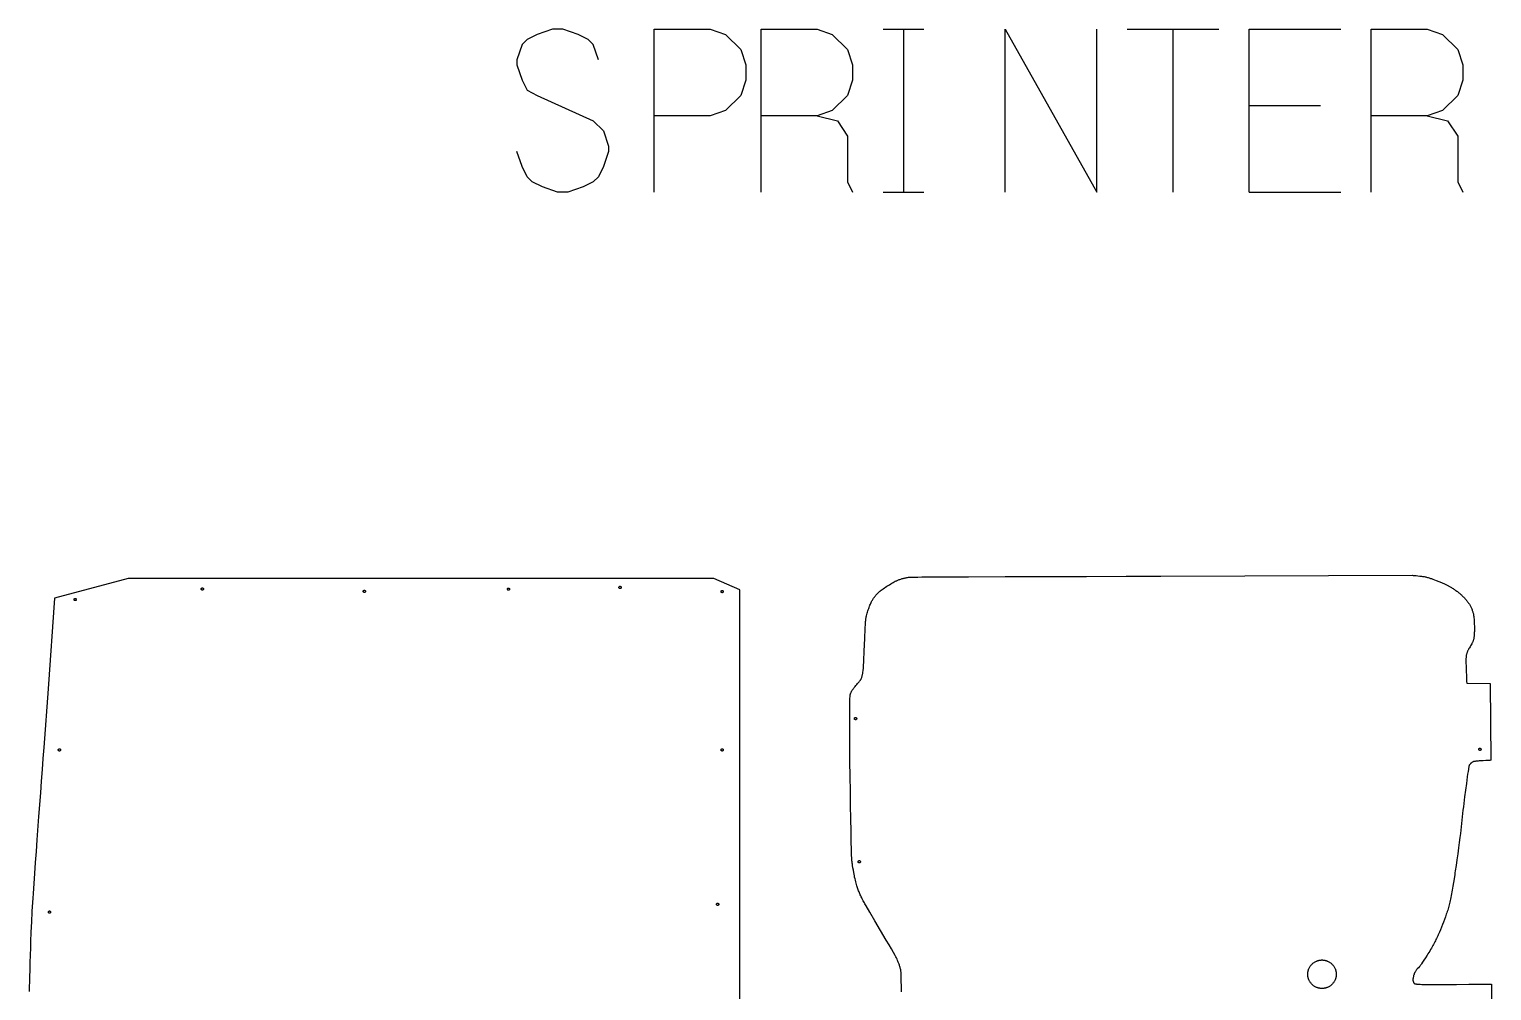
# Model space of a CAD drawing. Extents: x 339 to 7680, y 24 to 7374.
# Drawn here: x 343 to 2912, y 5686 to 7374 of the extents above; entities that cross this region are included whole.
import ezdxf

# ---------------------------------------------------------------- set-up
doc = ezdxf.new("R2010")
doc.units = 0
doc.layers.add('Default Layer', color=1, linetype='CONTINUOUS')

msp = doc.modelspace()

# ---------------------------------------------------------------- linework, layer by layer
at = {"layer": 'Default Layer'}
for points in [[(1342.9, 7320.2), (1333.9, 7347), (1325, 7355.9), (1307.2, 7364.8), (1280.4, 7373.8), (1262.5, 7373.8), (1235.7, 7364.8), (1217.9, 7355.9), (1208.9, 7347), (1200, 7320.2), (1200, 7311.2), (1208.9, 7284.5), (1217.9, 7266.6), (1235.7, 7257.7), (1333.9, 7213), (1351.8, 7195.2), (1360.7, 7168.4), (1360.7, 7159.4), (1351.8, 7132.6), (1342.9, 7114.8), (1333.9, 7105.9), (1316.1, 7096.9), (1289.3, 7088), (1271.4, 7088), (1244.6, 7096.9), (1226.8, 7105.9), (1217.9, 7114.8), (1208.9, 7132.6), (1200, 7159.4)], [(1441.1, 7088), (1441.1, 7373.8), (1539.3, 7373.8), (1566.1, 7364.8), (1592.9, 7338), (1601.8, 7311.2), (1601.8, 7284.5), (1592.9, 7257.7), (1566.1, 7230.9), (1539.3, 7221.9), (1441.1, 7221.9)], [(1628.6, 7088), (1628.6, 7373.8), (1726.9, 7373.8), (1753.6, 7364.8), (1780.4, 7338), (1789.4, 7311.2), (1789.4, 7284.5), (1780.4, 7257.7), (1753.6, 7230.9), (1726.9, 7221.9), (1628.6, 7221.9)], [(1842.9, 7373.8), (1914.4, 7373.8)], [(1878.7, 7373.8), (1878.7, 7088)], [(2057.2, 7088), (2057.2, 7373.8), (2218, 7088), (2218, 7373.8)], [(2271.6, 7373.8), (2432.3, 7373.8)], [(2351.9, 7373.8), (2351.9, 7088)], [(2485.9, 7088), (2485.9, 7373.8), (2646.6, 7373.8)], [(2700.2, 7088), (2700.2, 7373.8), (2798.4, 7373.8), (2825.2, 7364.8), (2852, 7338), (2860.9, 7311.2), (2860.9, 7284.5), (2852, 7257.7), (2825.2, 7230.9), (2798.4, 7221.9), (2700.2, 7221.9)], [(1726.9, 7221.9), (1762.6, 7213), (1780.4, 7186.2), (1780.4, 7105.9), (1789.4, 7088)], [(2485.9, 7239.8), (2610.9, 7239.8)], [(2798.4, 7221.9), (2834.1, 7213), (2852, 7186.2), (2852, 7105.9), (2860.9, 7088)], [(1842.9, 7088), (1914.4, 7088)], [(2485.9, 7088), (2646.6, 7088)], [(1591.1, 5454.5), (1591.1, 5922), (1591.1, 6389.5), (1545.9, 6409.9), (1031.7, 6409.9), (517.4, 6409.9), (387.6, 6375.1), (376.9, 6216), (368.9, 6113.1), (367.6, 6093.9), (366.1, 6074.2), (364.6, 6053.9), (363.1, 6033.4), (359.9, 5991.8), (356.8, 5950.7), (355.4, 5930.6), (353.9, 5911), (352.6, 5892.1), (351.3, 5874), (350.2, 5856.8), (349.7, 5848.6), (349.2, 5840.7), (348.7, 5833.2), (348.3, 5825.9), (347.9, 5819), (347.6, 5812.4), (347.2, 5806), (346.9, 5799.6), (346.4, 5786.9), (345.9, 5774.1), (345.5, 5761.3), (345.1, 5748.6), (344.7, 5735.8), (344.4, 5723), (344.1, 5710.2), (343.5, 5684.7)], [(1875.3, 5684.2), (1875.1, 5694.1), (1874.9, 5702.6), (1874.7, 5709.6), (1874.6, 5714.9), (1874.4, 5718.5), (1874.3, 5719.6), (1874.3, 5720.2), (1874, 5721.6), (1873.8, 5723), (1873.5, 5724.3), (1873.1, 5725.7), (1872.8, 5727.1), (1872.4, 5728.4), (1872, 5729.8), (1871.5, 5731.1), (1871.1, 5732.4), (1870.6, 5733.8), (1870.1, 5735.1), (1869.6, 5736.4), (1869.1, 5737.7), (1868.5, 5739), (1867.4, 5741.6), (1867, 5742.5), (1866.3, 5743.8), (1865.4, 5745.5), (1864.2, 5747.6), (1861.2, 5752.9), (1857.5, 5759.3), (1853.3, 5766.6), (1848.6, 5774.7), (1838.6, 5791.9), (1828.5, 5809), (1819.7, 5824.1), (1813.2, 5835.3), (1811.1, 5838.8), (1810.1, 5840.5), (1808.2, 5844), (1806.3, 5847.5), (1805.4, 5849.2), (1804.6, 5851), (1803.7, 5852.7), (1802.9, 5854.4), (1802.1, 5856.1), (1801.4, 5857.8), (1800.7, 5859.5), (1800, 5861.2), (1799.3, 5863), (1798.6, 5864.7), (1798, 5866.5), (1797.4, 5868.2), (1796.8, 5870.2), (1796.2, 5872.3), (1795.6, 5874.7), (1794.9, 5877.3), (1794.2, 5879.9), (1793.6, 5882.6), (1793, 5885.2), (1792.5, 5887.7), (1792, 5890.5), (1791.4, 5893.8), (1790.7, 5897.6), (1790, 5901.6), (1789.4, 5905.8), (1789.1, 5908), (1788.8, 5910.1), (1788.5, 5912.2), (1788.3, 5914.3), (1788.1, 5916.3), (1787.9, 5918.3), (1787.8, 5920), (1787.7, 5923.1), (1787.6, 5927.6), (1787.5, 5933.2), (1787.1, 5947.8), (1786.7, 5966.2), (1786.3, 5987.6), (1785.9, 6011.2), (1785.5, 6036.4), (1785.1, 6062.3), (1784.8, 6088.2), (1784.7, 6101), (1784.6, 6113.4), (1784.5, 6125.5), (1784.4, 6137.1), (1784.3, 6148.1), (1784.3, 6158.5), (1784.3, 6168.1), (1784.4, 6176.9), (1784.4, 6184.7), (1784.6, 6191.5), (1784.6, 6194.5), (1784.7, 6197.2), (1784.8, 6199.6), (1784.9, 6201.7), (1785, 6203.4), (1785.1, 6204.8), (1785.3, 6205.9), (1785.3, 6206.3), (1785.4, 6206.5), (1785.8, 6207.5), (1786.1, 6208.5), (1786.6, 6209.5), (1787.1, 6210.5), (1787.6, 6211.5), (1788.2, 6212.5), (1788.8, 6213.4), (1789.4, 6214.4), (1790.1, 6215.4), (1790.8, 6216.3), (1791.5, 6217.3), (1792.2, 6218.2), (1793.7, 6220.1), (1795.2, 6221.9), (1796.7, 6223.6), (1798.2, 6225.3), (1799.6, 6226.9), (1800.9, 6228.5), (1801.5, 6229.2), (1802.1, 6229.9), (1802.6, 6230.6), (1803.1, 6231.3), (1803.5, 6231.9), (1803.9, 6232.6), (1804.2, 6233.1), (1804.5, 6233.7), (1804.9, 6234.8), (1805.4, 6236), (1805.7, 6237.1), (1806.1, 6238.3), (1806.4, 6239.4), (1806.6, 6240.6), (1806.9, 6241.8), (1807.1, 6243), (1807.3, 6244.2), (1807.5, 6245.4), (1807.8, 6247.8), (1808.4, 6252.7), (1808.5, 6253.5), (1808.6, 6254.6), (1808.8, 6257.9), (1809, 6262.3), (1809.2, 6267.6), (1809.7, 6280.5), (1810.3, 6295.1), (1810.6, 6302.5), (1810.9, 6309.8), (1811.2, 6316.8), (1811.5, 6323.2), (1811.9, 6329), (1812.1, 6331.6), (1812.2, 6333.9), (1812.4, 6336), (1812.6, 6337.8), (1812.8, 6339.3), (1813, 6340.4), (1813.4, 6342.4), (1813.9, 6344.4), (1814.4, 6346.5), (1815, 6348.5), (1815.6, 6350.6), (1816.2, 6352.7), (1816.9, 6354.8), (1817.6, 6356.8), (1818.4, 6358.8), (1819.1, 6360.8), (1819.8, 6362.6), (1820.6, 6364.4), (1821.3, 6366), (1822, 6367.6), (1822.7, 6369), (1823.4, 6370.3), (1824.1, 6371.4), (1824.8, 6372.6), (1825.5, 6373.8), (1826.3, 6374.9), (1827.1, 6376), (1827.9, 6377.1), (1828.7, 6378.2), (1829.6, 6379.3), (1830.4, 6380.3), (1831.3, 6381.4), (1832.2, 6382.4), (1833.2, 6383.4), (1834.1, 6384.4), (1835.1, 6385.3), (1836.1, 6386.3), (1837.1, 6387.2), (1837.7, 6387.6), (1838.3, 6388.1), (1839.7, 6389.2), (1841.4, 6390.5), (1843.2, 6391.7), (1845.2, 6393.1), (1847.3, 6394.5), (1849.5, 6395.9), (1851.8, 6397.3), (1854.1, 6398.7), (1856.3, 6400.1), (1858.5, 6401.4), (1860.6, 6402.6), (1862.6, 6403.7), (1864.4, 6404.7), (1866, 6405.5), (1866.8, 6405.8), (1867.4, 6406.1), (1868.7, 6406.7), (1870, 6407.2), (1871.3, 6407.7), (1872.6, 6408.1), (1873.9, 6408.6), (1875.2, 6409), (1876.6, 6409.4), (1877.9, 6409.7), (1879.2, 6410.1), (1880.6, 6410.4), (1881.9, 6410.7), (1883.3, 6411), (1884.7, 6411.2), (1886, 6411.5), (1887.4, 6411.7), (1888.8, 6411.9), (1889.3, 6411.9), (1890.2, 6412), (1893.3, 6412.1), (1897.8, 6412.1), (1903.8, 6412.2), (1911.1, 6412.3), (1919.6, 6412.4), (1940.1, 6412.5), (1964.8, 6412.6), (1992.9, 6412.7), (2057.2, 6412.9), (2128, 6413.1), (2200.4, 6413.3), (2269.6, 6413.5), (2301.4, 6413.6), (2330.6, 6413.7), (2772.4, 6415.4), (2773.9, 6415.2), (2775.5, 6415), (2778.8, 6414.7), (2782, 6414.3), (2785.3, 6414), (2788.5, 6413.6), (2790, 6413.4), (2791.6, 6413.1), (2793.1, 6412.9), (2794.6, 6412.6), (2796, 6412.3), (2797.4, 6412), (2798.8, 6411.6), (2800.2, 6411.2), (2801.6, 6410.8), (2803, 6410.4), (2804.4, 6409.9), (2805.8, 6409.4), (2807.2, 6408.9), (2808.6, 6408.3), (2811.4, 6407.3), (2814, 6406.2), (2818.8, 6404.2), (2823.4, 6402.4), (2825.6, 6401.5), (2827.9, 6400.6), (2830.1, 6399.7), (2831.2, 6399.2), (2832.3, 6398.6), (2833.4, 6398.1), (2834.5, 6397.6), (2835.6, 6397), (2836.6, 6396.4), (2837.7, 6395.8), (2838.9, 6395.1), (2840, 6394.4), (2841.3, 6393.7), (2842.5, 6392.9), (2843.8, 6392.1), (2845.1, 6391.2), (2846.4, 6390.3), (2847.7, 6389.4), (2848.9, 6388.5), (2850.2, 6387.6), (2851.5, 6386.6), (2852.7, 6385.7), (2853.9, 6384.7), (2855.1, 6383.7), (2856.2, 6382.8), (2857.3, 6381.8), (2858.4, 6380.8), (2859.5, 6379.8), (2860.6, 6378.7), (2861.7, 6377.7), (2862.7, 6376.6), (2863.8, 6375.5), (2864.8, 6374.4), (2865.8, 6373.3), (2866.8, 6372.2), (2867.7, 6371.1), (2868.6, 6370), (2869.5, 6368.8), (2870.3, 6367.7), (2871.1, 6366.6), (2871.8, 6365.5), (2872.5, 6364.4), (2873.2, 6363.3), (2873.8, 6362.1), (2874.4, 6360.9), (2875, 6359.8), (2875.6, 6358.6), (2876.2, 6357.4), (2876.7, 6356.2), (2877.2, 6354.9), (2877.6, 6353.7), (2878.1, 6352.5), (2878.5, 6351.2), (2878.8, 6349.9), (2879.2, 6348.7), (2879.5, 6347.4), (2879.8, 6346.1), (2879.9, 6345.4), (2880, 6344.6), (2880.3, 6342.7), (2880.5, 6340.5), (2880.7, 6338), (2880.9, 6335.2), (2881, 6332.3), (2881.2, 6329.2), (2881.3, 6326), (2881.3, 6322.8), (2881.3, 6319.6), (2881.3, 6316.5), (2881.2, 6315), (2881.2, 6313.5), (2881.1, 6312), (2881, 6310.7), (2880.9, 6309.3), (2880.8, 6308), (2880.6, 6306.8), (2880.5, 6305.7), (2880.3, 6304.6), (2880.1, 6303.6), (2879.9, 6302.7), (2879.7, 6301.8), (2879.4, 6300.9), (2879.1, 6300), (2878.7, 6299.1), (2878.3, 6298.3), (2877.9, 6297.4), (2877.5, 6296.6), (2877.1, 6295.7), (2876.6, 6294.9), (2875.7, 6293.2), (2874.7, 6291.5), (2873.7, 6289.9), (2872.7, 6288.2), (2871.7, 6286.6), (2870.8, 6284.9), (2870.4, 6284), (2869.9, 6283.2), (2869.5, 6282.3), (2869.1, 6281.5), (2868.7, 6280.6), (2868.4, 6279.7), (2868.1, 6278.8), (2867.8, 6277.9), (2867.5, 6277), (2867.3, 6276.1), (2867.1, 6275.1), (2867, 6274.1), (2866.8, 6273), (2866.7, 6271.8), (2866.6, 6270.5), (2866.5, 6269.2), (2866.5, 6267.9), (2866.5, 6266.4), (2866.4, 6265), (2866.4, 6263.4), (2866.5, 6260.3), (2866.6, 6256.9), (2866.7, 6253.5), (2866.8, 6250), (2867, 6246.5), (2867.3, 6239.3), (2867.5, 6235.8), (2867.6, 6232.3), (2867.7, 6229), (2867.8, 6225.7), (2909, 6225.4), (2910.2, 6090.6), (2908.2, 6090.4), (2906, 6090.3), (2901.4, 6090), (2896.7, 6089.7), (2892, 6089.4), (2889.8, 6089.3), (2887.7, 6089.1), (2885.7, 6089), (2883.9, 6088.8), (2882.4, 6088.6), (2881.1, 6088.4), (2880.5, 6088.3), (2880, 6088.2), (2879.6, 6088.1), (2879.3, 6088), (2878.7, 6087.7), (2878.2, 6087.4), (2877.7, 6087.1), (2877.1, 6086.8), (2876.6, 6086.4), (2876.1, 6086), (2875.6, 6085.6), (2875.2, 6085.2), (2874.7, 6084.8), (2874.3, 6084.3), (2873.9, 6083.9), (2873.5, 6083.4), (2873.1, 6082.9), (2872.7, 6082.4), (2872.4, 6081.8), (2872.1, 6081.3), (2872, 6081.1), (2872, 6080.9), (2871.8, 6080.2), (2871.6, 6079.2), (2871.3, 6078), (2871.1, 6076.6), (2870.8, 6074.9), (2870.2, 6071), (2869.5, 6066.4), (2868.8, 6061.3), (2868, 6055.7), (2867.2, 6049.9), (2865.7, 6037.9), (2864.2, 6026.4), (2862, 6008.9), (2861.3, 6003.1), (2860.7, 5997.2), (2860, 5991.3), (2859.4, 5985.5), (2858.8, 5979.6), (2858.2, 5973.7), (2857.5, 5967.9), (2856.8, 5962), (2855.9, 5955.1), (2854.8, 5946.4), (2853.4, 5936.6), (2852, 5926.1), (2850.5, 5915.6), (2849.1, 5905.6), (2847.8, 5896.7), (2847.2, 5892.8), (2846.7, 5889.4), (2844.6, 5876.2), (2843.6, 5869.4), (2842.4, 5862.7), (2841.9, 5859.4), (2841.3, 5856.2), (2840.7, 5853), (2840.2, 5849.9), (2839.6, 5847), (2839, 5844.2), (2838.4, 5841.6), (2837.8, 5839.1), (2837.1, 5836.7), (2836.5, 5834.4), (2835.8, 5832), (2835.1, 5829.6), (2834.4, 5827.3), (2833.6, 5824.9), (2832.8, 5822.6), (2832, 5820.2), (2831.2, 5817.9), (2830.4, 5815.6), (2828.7, 5811), (2826.9, 5806.4), (2825.2, 5802), (2823.4, 5797.6), (2821.6, 5793.2), (2819.8, 5788.8), (2818.8, 5786.6), (2817.9, 5784.4), (2816.9, 5782.3), (2815.9, 5780.1), (2814.9, 5778), (2813.8, 5775.8), (2812.8, 5773.7), (2811.7, 5771.6), (2810.6, 5769.5), (2809.5, 5767.4), (2808.4, 5765.2), (2807.1, 5763), (2805.7, 5760.6), (2804.3, 5758.2), (2802.8, 5755.7), (2801.3, 5753.3), (2799.7, 5750.8), (2798.2, 5748.4), (2795.3, 5743.8), (2792.5, 5739.6), (2790.2, 5736), (2788.4, 5733.3), (2787.6, 5732.2), (2786.7, 5731), (2785.8, 5729.9), (2784.9, 5728.8), (2783, 5726.5), (2781.1, 5724.3), (2780.2, 5723.2), (2779.3, 5722.1), (2778.5, 5721), (2777.8, 5720), (2777.4, 5719.4), (2777.1, 5718.9), (2776.8, 5718.4), (2776.5, 5717.8), (2776.2, 5717.3), (2776, 5716.8), (2775.8, 5716.3), (2775.6, 5715.8), (2775.3, 5714.8), (2775, 5713.7), (2774.6, 5712.6), (2774.3, 5711.4), (2774.1, 5710.3), (2773.8, 5709.1), (2773.7, 5707.9), (2773.6, 5707.4), (2773.5, 5706.8), (2773.5, 5706.2), (2773.5, 5705.6), (2773.5, 5705.1), (2773.5, 5704.5), (2773.5, 5704), (2773.6, 5703.4), (2773.7, 5702.9), (2773.8, 5702.4), (2773.9, 5701.9), (2774.1, 5701.4), (2774.3, 5700.9), (2774.5, 5700.5), (2774.8, 5700), (2775.1, 5699.6), (2775.4, 5699.2), (2775.8, 5698.8), (2775.9, 5698.7), (2776, 5698.6), (2776.4, 5698.5), (2776.9, 5698.3), (2777.4, 5698.2), (2778.1, 5698), (2779, 5697.9), (2779.9, 5697.8), (2780.9, 5697.6), (2782, 5697.5), (2783.2, 5697.4), (2785.9, 5697.3), (2788.9, 5697.1), (2792.3, 5697), (2795.9, 5696.9), (2799.9, 5696.9), (2804.1, 5696.8), (2808.5, 5696.8), (2813.1, 5696.8), (2817.9, 5696.8), (2828.1, 5696.9), (2838.7, 5697.1), (2849.6, 5697.2), (2871.6, 5697.5), (2882.3, 5697.7), (2892.6, 5697.8), (2897.6, 5697.8), (2902.3, 5697.8), (2906.9, 5697.8), (2911.3, 5697.8), (2911.8, 5637.8)]]:
    msp.add_lwpolyline(points, dxfattribs=at)
for points in [[(1379, 6394), (1379, 6394.2), (1379.1, 6394.4), (1379.1, 6394.6), (1379.2, 6394.8), (1379.3, 6394.9), (1379.4, 6395.1), (1379.5, 6395.3), (1379.6, 6395.4), (1379.7, 6395.5), (1379.9, 6395.7), (1380.1, 6395.8), (1380.2, 6395.8), (1380.4, 6395.9), (1380.6, 6396), (1380.8, 6396), (1381, 6396), (1381.2, 6396), (1381.4, 6396), (1381.6, 6395.9), (1381.8, 6395.8), (1382, 6395.8), (1382.1, 6395.7), (1382.3, 6395.5), (1382.4, 6395.4), (1382.6, 6395.3), (1382.7, 6395.1), (1382.8, 6394.9), (1382.9, 6394.8), (1382.9, 6394.6), (1383, 6394.4), (1383, 6394.2), (1383, 6394), (1383, 6393.8), (1383, 6393.6), (1382.9, 6393.4), (1382.9, 6393.2), (1382.8, 6393), (1382.7, 6392.9), (1382.6, 6392.7), (1382.4, 6392.6), (1382.3, 6392.4), (1382.1, 6392.3), (1382, 6392.2), (1381.8, 6392.1), (1381.6, 6392.1), (1381.4, 6392), (1381.2, 6392), (1381, 6392), (1380.8, 6392), (1380.6, 6392), (1380.4, 6392.1), (1380.2, 6392.1), (1380.1, 6392.2), (1379.9, 6392.3), (1379.7, 6392.4), (1379.6, 6392.6), (1379.5, 6392.7), (1379.4, 6392.9), (1379.3, 6393), (1379.2, 6393.2), (1379.1, 6393.4), (1379.1, 6393.6), (1379, 6393.8), (1379, 6394)], [(422.2, 6372.7), (422.2, 6372.9), (422.2, 6373.1), (422.3, 6373.3), (422.3, 6373.5), (422.4, 6373.7), (422.5, 6373.9), (422.6, 6374), (422.7, 6374.2), (422.9, 6374.3), (423, 6374.4), (423.2, 6374.5), (423.4, 6374.6), (423.6, 6374.7), (423.8, 6374.7), (424, 6374.7), (424.2, 6374.7), (424.4, 6374.7), (424.6, 6374.7), (424.8, 6374.7), (424.9, 6374.6), (425.1, 6374.5), (425.3, 6374.4), (425.4, 6374.3), (425.6, 6374.2), (425.7, 6374), (425.8, 6373.9), (425.9, 6373.7), (426, 6373.5), (426.1, 6373.3), (426.1, 6373.1), (426.2, 6372.9), (426.2, 6372.7), (426.2, 6372.5), (426.1, 6372.3), (426.1, 6372.1), (426, 6372), (425.9, 6371.8), (425.8, 6371.6), (425.7, 6371.5), (425.6, 6371.3), (425.4, 6371.2), (425.3, 6371.1), (425.1, 6371), (424.9, 6370.9), (424.8, 6370.8), (424.6, 6370.8), (424.4, 6370.8), (424.2, 6370.7), (424, 6370.8), (423.8, 6370.8), (423.6, 6370.8), (423.4, 6370.9), (423.2, 6371), (423, 6371.1), (422.9, 6371.2), (422.7, 6371.3), (422.6, 6371.5), (422.5, 6371.6), (422.4, 6371.8), (422.3, 6372), (422.3, 6372.1), (422.2, 6372.3), (422.2, 6372.5), (422.2, 6372.7)], [(645.4, 6391.3), (645.4, 6391.5), (645.5, 6391.7), (645.5, 6391.8), (645.6, 6392), (645.7, 6392.2), (645.8, 6392.4), (645.9, 6392.5), (646, 6392.7), (646.2, 6392.8), (646.3, 6392.9), (646.5, 6393), (646.7, 6393.1), (646.8, 6393.2), (647, 6393.2), (647.2, 6393.2), (647.4, 6393.3), (647.6, 6393.2), (647.8, 6393.2), (648, 6393.2), (648.2, 6393.1), (648.4, 6393), (648.6, 6392.9), (648.7, 6392.8), (648.8, 6392.7), (649, 6392.5), (649.1, 6392.4), (649.2, 6392.2), (649.3, 6392), (649.3, 6391.8), (649.4, 6391.7), (649.4, 6391.5), (649.4, 6391.3), (649.4, 6391), (649.4, 6390.9), (649.3, 6390.7), (649.3, 6390.5), (649.2, 6390.3), (649.1, 6390.1), (649, 6390), (648.8, 6389.8), (648.7, 6389.7), (648.6, 6389.6), (648.4, 6389.5), (648.2, 6389.4), (648, 6389.3), (647.8, 6389.3), (647.6, 6389.3), (647.4, 6389.3), (647.2, 6389.3), (647, 6389.3), (646.8, 6389.3), (646.7, 6389.4), (646.5, 6389.5), (646.3, 6389.6), (646.2, 6389.7), (646, 6389.8), (645.9, 6390), (645.8, 6390.1), (645.7, 6390.3), (645.6, 6390.5), (645.5, 6390.7), (645.5, 6390.9), (645.4, 6391), (645.4, 6391.3)], [(929.9, 6387.1), (930, 6387.3), (930, 6387.5), (930, 6387.7), (930.1, 6387.9), (930.2, 6388), (930.3, 6388.2), (930.4, 6388.4), (930.5, 6388.5), (930.7, 6388.6), (930.8, 6388.7), (931, 6388.8), (931.2, 6388.9), (931.4, 6389), (931.5, 6389), (931.7, 6389.1), (931.9, 6389.1), (932.2, 6389.1), (932.3, 6389), (932.5, 6389), (932.7, 6388.9), (932.9, 6388.8), (933.1, 6388.7), (933.2, 6388.6), (933.4, 6388.5), (933.5, 6388.4), (933.6, 6388.2), (933.7, 6388), (933.8, 6387.9), (933.9, 6387.7), (933.9, 6387.5), (933.9, 6387.3), (933.9, 6387.1), (933.9, 6386.9), (933.9, 6386.7), (933.9, 6386.5), (933.8, 6386.3), (933.7, 6386.1), (933.6, 6386), (933.5, 6385.8), (933.4, 6385.7), (933.2, 6385.5), (933.1, 6385.4), (932.9, 6385.3), (932.7, 6385.2), (932.5, 6385.2), (932.3, 6385.1), (932.2, 6385.1), (931.9, 6385.1), (931.7, 6385.1), (931.5, 6385.1), (931.4, 6385.2), (931.2, 6385.2), (931, 6385.3), (930.8, 6385.4), (930.7, 6385.5), (930.5, 6385.7), (930.4, 6385.8), (930.3, 6386), (930.2, 6386.1), (930.1, 6386.3), (930, 6386.5), (930, 6386.7), (930, 6386.9), (929.9, 6387.1)], [(1183, 6390.9), (1183, 6391.1), (1183.1, 6391.3), (1183.1, 6391.5), (1183.2, 6391.7), (1183.3, 6391.9), (1183.4, 6392), (1183.5, 6392.2), (1183.6, 6392.3), (1183.8, 6392.5), (1183.9, 6392.6), (1184.1, 6392.7), (1184.3, 6392.8), (1184.4, 6392.8), (1184.6, 6392.9), (1184.8, 6392.9), (1185, 6392.9), (1185.2, 6392.9), (1185.4, 6392.9), (1185.6, 6392.8), (1185.8, 6392.8), (1186, 6392.7), (1186.1, 6392.6), (1186.3, 6392.5), (1186.4, 6392.3), (1186.6, 6392.2), (1186.7, 6392), (1186.8, 6391.9), (1186.9, 6391.7), (1186.9, 6391.5), (1187, 6391.3), (1187, 6391.1), (1187, 6390.9), (1187, 6390.7), (1187, 6390.5), (1186.9, 6390.3), (1186.9, 6390.1), (1186.8, 6390), (1186.7, 6389.8), (1186.6, 6389.6), (1186.4, 6389.5), (1186.3, 6389.4), (1186.1, 6389.3), (1186, 6389.2), (1185.8, 6389.1), (1185.6, 6389), (1185.4, 6389), (1185.2, 6388.9), (1185, 6388.9), (1184.8, 6388.9), (1184.6, 6389), (1184.4, 6389), (1184.3, 6389.1), (1184.1, 6389.2), (1183.9, 6389.3), (1183.8, 6389.4), (1183.6, 6389.5), (1183.5, 6389.6), (1183.4, 6389.8), (1183.3, 6390), (1183.2, 6390.1), (1183.1, 6390.3), (1183.1, 6390.5), (1183, 6390.7), (1183, 6390.9)], [(1558.3, 6386.7), (1558.3, 6386.9), (1558.3, 6387.1), (1558.3, 6387.3), (1558.4, 6387.4), (1558.5, 6387.6), (1558.6, 6387.8), (1558.7, 6387.9), (1558.8, 6388.1), (1559, 6388.2), (1559.1, 6388.3), (1559.3, 6388.4), (1559.5, 6388.5), (1559.7, 6388.6), (1559.9, 6388.6), (1560, 6388.7), (1560.3, 6388.7), (1560.5, 6388.7), (1560.7, 6388.6), (1560.8, 6388.6), (1561, 6388.5), (1561.2, 6388.4), (1561.4, 6388.3), (1561.5, 6388.2), (1561.7, 6388.1), (1561.8, 6387.9), (1561.9, 6387.8), (1562, 6387.6), (1562.1, 6387.4), (1562.2, 6387.3), (1562.2, 6387.1), (1562.2, 6386.9), (1562.3, 6386.7), (1562.2, 6386.5), (1562.2, 6386.3), (1562.2, 6386.1), (1562.1, 6385.9), (1562, 6385.7), (1561.9, 6385.5), (1561.8, 6385.4), (1561.7, 6385.3), (1561.5, 6385.1), (1561.4, 6385), (1561.2, 6384.9), (1561, 6384.8), (1560.8, 6384.8), (1560.7, 6384.7), (1560.5, 6384.7), (1560.3, 6384.7), (1560, 6384.7), (1559.9, 6384.7), (1559.7, 6384.8), (1559.5, 6384.8), (1559.3, 6384.9), (1559.1, 6385), (1559, 6385.1), (1558.8, 6385.3), (1558.7, 6385.4), (1558.6, 6385.5), (1558.5, 6385.7), (1558.4, 6385.9), (1558.3, 6386.1), (1558.3, 6386.3), (1558.3, 6386.5), (1558.3, 6386.7)], [(1794.6, 6165.7), (1794.8, 6165.7), (1795, 6165.7), (1795.2, 6165.6), (1795.4, 6165.6), (1795.5, 6165.5), (1795.7, 6165.4), (1795.9, 6165.3), (1796, 6165.1), (1796.1, 6165), (1796.2, 6164.8), (1796.3, 6164.7), (1796.4, 6164.5), (1796.5, 6164.3), (1796.5, 6164.1), (1796.6, 6163.9), (1796.6, 6163.7), (1796.6, 6163.5), (1796.5, 6163.3), (1796.5, 6163.1), (1796.4, 6162.9), (1796.3, 6162.8), (1796.2, 6162.6), (1796.1, 6162.4), (1796, 6162.3), (1795.9, 6162.2), (1795.7, 6162.1), (1795.5, 6162), (1795.4, 6161.9), (1795.2, 6161.8), (1795, 6161.8), (1794.8, 6161.7), (1794.6, 6161.7), (1794.4, 6161.7), (1794.2, 6161.8), (1794, 6161.8), (1793.8, 6161.9), (1793.6, 6162), (1793.5, 6162.1), (1793.3, 6162.2), (1793.2, 6162.3), (1793, 6162.4), (1792.9, 6162.6), (1792.8, 6162.8), (1792.7, 6162.9), (1792.7, 6163.1), (1792.6, 6163.3), (1792.6, 6163.5), (1792.6, 6163.7), (1792.6, 6163.9), (1792.6, 6164.1), (1792.7, 6164.3), (1792.7, 6164.5), (1792.8, 6164.7), (1792.9, 6164.8), (1793, 6165), (1793.2, 6165.1), (1793.3, 6165.3), (1793.5, 6165.4), (1793.6, 6165.5), (1793.8, 6165.6), (1794, 6165.6), (1794.2, 6165.7), (1794.4, 6165.7), (1794.6, 6165.7)], [(394.4, 6108.7), (394.5, 6108.9), (394.5, 6109.1), (394.5, 6109.3), (394.6, 6109.5), (394.7, 6109.7), (394.8, 6109.9), (394.9, 6110), (395, 6110.1), (395.2, 6110.3), (395.3, 6110.4), (395.5, 6110.5), (395.7, 6110.6), (395.8, 6110.6), (396, 6110.7), (396.2, 6110.7), (396.4, 6110.7), (396.6, 6110.7), (396.8, 6110.7), (397, 6110.6), (397.2, 6110.6), (397.4, 6110.5), (397.6, 6110.4), (397.7, 6110.3), (397.9, 6110.1), (398, 6110), (398.1, 6109.9), (398.2, 6109.7), (398.3, 6109.5), (398.4, 6109.3), (398.4, 6109.1), (398.4, 6108.9), (398.4, 6108.7), (398.4, 6108.5), (398.4, 6108.3), (398.4, 6108.1), (398.3, 6108), (398.2, 6107.8), (398.1, 6107.6), (398, 6107.5), (397.9, 6107.3), (397.7, 6107.2), (397.6, 6107.1), (397.4, 6107), (397.2, 6106.9), (397, 6106.8), (396.8, 6106.8), (396.6, 6106.7), (396.4, 6106.7), (396.2, 6106.7), (396, 6106.8), (395.8, 6106.8), (395.7, 6106.9), (395.5, 6107), (395.3, 6107.1), (395.2, 6107.2), (395, 6107.3), (394.9, 6107.5), (394.8, 6107.6), (394.7, 6107.8), (394.6, 6108), (394.5, 6108.1), (394.5, 6108.3), (394.5, 6108.5), (394.4, 6108.7)], [(1558.3, 6108.8), (1558.3, 6109), (1558.3, 6109.2), (1558.3, 6109.3), (1558.4, 6109.5), (1558.5, 6109.7), (1558.6, 6109.9), (1558.7, 6110), (1558.8, 6110.2), (1559, 6110.3), (1559.1, 6110.4), (1559.3, 6110.5), (1559.5, 6110.6), (1559.7, 6110.7), (1559.9, 6110.7), (1560, 6110.7), (1560.3, 6110.8), (1560.5, 6110.7), (1560.7, 6110.7), (1560.8, 6110.7), (1561, 6110.6), (1561.2, 6110.5), (1561.4, 6110.4), (1561.5, 6110.3), (1561.7, 6110.2), (1561.8, 6110), (1561.9, 6109.9), (1562, 6109.7), (1562.1, 6109.5), (1562.2, 6109.3), (1562.2, 6109.2), (1562.2, 6109), (1562.3, 6108.8), (1562.2, 6108.5), (1562.2, 6108.4), (1562.2, 6108.2), (1562.1, 6108), (1562, 6107.8), (1561.9, 6107.6), (1561.8, 6107.5), (1561.7, 6107.3), (1561.5, 6107.2), (1561.4, 6107.1), (1561.2, 6107), (1561, 6106.9), (1560.8, 6106.8), (1560.7, 6106.8), (1560.5, 6106.8), (1560.3, 6106.8), (1560, 6106.8), (1559.9, 6106.8), (1559.7, 6106.8), (1559.5, 6106.9), (1559.3, 6107), (1559.1, 6107.1), (1559, 6107.2), (1558.8, 6107.3), (1558.7, 6107.5), (1558.6, 6107.6), (1558.5, 6107.8), (1558.4, 6108), (1558.3, 6108.2), (1558.3, 6108.4), (1558.3, 6108.5), (1558.3, 6108.8)], [(2891, 6111.9), (2891.2, 6111.8), (2891.4, 6111.8), (2891.6, 6111.8), (2891.8, 6111.7), (2892, 6111.6), (2892.1, 6111.5), (2892.3, 6111.4), (2892.4, 6111.3), (2892.6, 6111.1), (2892.7, 6111), (2892.8, 6110.8), (2892.9, 6110.6), (2892.9, 6110.5), (2893, 6110.3), (2893, 6110.1), (2893, 6109.9), (2893, 6109.7), (2893, 6109.5), (2892.9, 6109.3), (2892.9, 6109.1), (2892.8, 6108.9), (2892.7, 6108.7), (2892.6, 6108.6), (2892.4, 6108.4), (2892.3, 6108.3), (2892.1, 6108.2), (2892, 6108.1), (2891.8, 6108), (2891.6, 6108), (2891.4, 6107.9), (2891.2, 6107.9), (2891, 6107.9), (2890.8, 6107.9), (2890.6, 6107.9), (2890.4, 6108), (2890.3, 6108), (2890.1, 6108.1), (2889.9, 6108.2), (2889.8, 6108.3), (2889.6, 6108.4), (2889.5, 6108.6), (2889.4, 6108.7), (2889.3, 6108.9), (2889.2, 6109.1), (2889.1, 6109.3), (2889.1, 6109.5), (2889, 6109.7), (2889, 6109.9), (2889, 6110.1), (2889.1, 6110.3), (2889.1, 6110.5), (2889.2, 6110.6), (2889.3, 6110.8), (2889.4, 6111), (2889.5, 6111.1), (2889.6, 6111.3), (2889.8, 6111.4), (2889.9, 6111.5), (2890.1, 6111.6), (2890.3, 6111.7), (2890.4, 6111.8), (2890.6, 6111.8), (2890.8, 6111.8), (2891, 6111.9)], [(1801.1, 5914.5), (1801.3, 5914.4), (1801.5, 5914.4), (1801.7, 5914.4), (1801.9, 5914.3), (1802, 5914.2), (1802.2, 5914.1), (1802.4, 5914), (1802.5, 5913.9), (1802.6, 5913.7), (1802.8, 5913.6), (1802.9, 5913.4), (1802.9, 5913.2), (1803, 5913), (1803.1, 5912.9), (1803.1, 5912.7), (1803.1, 5912.5), (1803.1, 5912.2), (1803.1, 5912), (1803, 5911.9), (1802.9, 5911.7), (1802.9, 5911.5), (1802.8, 5911.3), (1802.6, 5911.2), (1802.5, 5911), (1802.4, 5910.9), (1802.2, 5910.8), (1802, 5910.7), (1801.9, 5910.6), (1801.7, 5910.5), (1801.5, 5910.5), (1801.3, 5910.5), (1801.1, 5910.5), (1800.9, 5910.5), (1800.7, 5910.5), (1800.5, 5910.5), (1800.3, 5910.6), (1800.1, 5910.7), (1800, 5910.8), (1799.8, 5910.9), (1799.7, 5911), (1799.6, 5911.2), (1799.4, 5911.3), (1799.3, 5911.5), (1799.3, 5911.7), (1799.2, 5911.9), (1799.1, 5912), (1799.1, 5912.2), (1799.1, 5912.5), (1799.1, 5912.7), (1799.1, 5912.9), (1799.2, 5913), (1799.3, 5913.2), (1799.3, 5913.4), (1799.4, 5913.6), (1799.6, 5913.7), (1799.7, 5913.9), (1799.8, 5914), (1800, 5914.1), (1800.1, 5914.2), (1800.3, 5914.3), (1800.5, 5914.4), (1800.7, 5914.4), (1800.9, 5914.4), (1801.1, 5914.5)], [(1550.3, 5837.8), (1550.3, 5838), (1550.4, 5838.2), (1550.4, 5838.4), (1550.5, 5838.6), (1550.6, 5838.7), (1550.7, 5838.9), (1550.8, 5839.1), (1550.9, 5839.2), (1551, 5839.3), (1551.2, 5839.4), (1551.4, 5839.5), (1551.5, 5839.6), (1551.7, 5839.7), (1551.9, 5839.7), (1552.1, 5839.8), (1552.3, 5839.8), (1552.5, 5839.8), (1552.7, 5839.7), (1552.9, 5839.7), (1553.1, 5839.6), (1553.3, 5839.5), (1553.4, 5839.4), (1553.6, 5839.3), (1553.7, 5839.2), (1553.9, 5839.1), (1554, 5838.9), (1554.1, 5838.7), (1554.2, 5838.6), (1554.2, 5838.4), (1554.3, 5838.2), (1554.3, 5838), (1554.3, 5837.8), (1554.3, 5837.6), (1554.3, 5837.4), (1554.2, 5837.2), (1554.2, 5837), (1554.1, 5836.8), (1554, 5836.7), (1553.9, 5836.5), (1553.7, 5836.4), (1553.6, 5836.2), (1553.4, 5836.1), (1553.3, 5836), (1553.1, 5835.9), (1552.9, 5835.9), (1552.7, 5835.8), (1552.5, 5835.8), (1552.3, 5835.8), (1552.1, 5835.8), (1551.9, 5835.8), (1551.7, 5835.9), (1551.5, 5835.9), (1551.4, 5836), (1551.2, 5836.1), (1551, 5836.2), (1550.9, 5836.4), (1550.8, 5836.5), (1550.7, 5836.7), (1550.6, 5836.8), (1550.5, 5837), (1550.4, 5837.2), (1550.4, 5837.4), (1550.3, 5837.6), (1550.3, 5837.8)], [(377, 5824), (377.1, 5824.2), (377.1, 5824.4), (377.1, 5824.6), (377.2, 5824.8), (377.3, 5825), (377.4, 5825.1), (377.5, 5825.3), (377.6, 5825.4), (377.8, 5825.6), (377.9, 5825.7), (378.1, 5825.8), (378.3, 5825.9), (378.4, 5825.9), (378.6, 5826), (378.8, 5826), (379, 5826), (379.2, 5826), (379.4, 5826), (379.6, 5825.9), (379.8, 5825.9), (380, 5825.8), (380.2, 5825.7), (380.3, 5825.6), (380.5, 5825.4), (380.6, 5825.3), (380.7, 5825.1), (380.8, 5825), (380.9, 5824.8), (381, 5824.6), (381, 5824.4), (381, 5824.2), (381, 5824), (381, 5823.8), (381, 5823.6), (381, 5823.4), (380.9, 5823.2), (380.8, 5823.1), (380.7, 5822.9), (380.6, 5822.8), (380.5, 5822.6), (380.3, 5822.5), (380.2, 5822.4), (380, 5822.3), (379.8, 5822.2), (379.6, 5822.1), (379.4, 5822.1), (379.2, 5822), (379, 5822), (378.8, 5822), (378.6, 5822.1), (378.4, 5822.1), (378.3, 5822.2), (378.1, 5822.3), (377.9, 5822.4), (377.8, 5822.5), (377.6, 5822.6), (377.5, 5822.8), (377.4, 5822.9), (377.3, 5823.1), (377.2, 5823.2), (377.1, 5823.4), (377.1, 5823.6), (377.1, 5823.8), (377, 5824)], [(2613.7, 5740), (2614.3, 5740), (2615, 5739.9), (2615.6, 5739.9), (2616.3, 5739.9), (2616.9, 5739.8), (2617.5, 5739.7), (2618.1, 5739.6), (2618.7, 5739.5), (2619.3, 5739.3), (2619.9, 5739.2), (2620.5, 5739), (2621.1, 5738.9), (2621.7, 5738.7), (2622.3, 5738.5), (2622.9, 5738.2), (2623.4, 5738), (2624.5, 5737.5), (2625.6, 5737), (2626.7, 5736.4), (2627.7, 5735.7), (2628.7, 5735), (2629.6, 5734.3), (2630.5, 5733.5), (2631.4, 5732.7), (2632.2, 5731.8), (2633, 5730.9), (2633.7, 5729.9), (2634.4, 5729), (2635.1, 5727.9), (2635.7, 5726.9), (2636.2, 5725.8), (2636.7, 5724.7), (2637, 5724.1), (2637.2, 5723.6), (2637.4, 5723), (2637.6, 5722.4), (2637.7, 5721.8), (2637.9, 5721.2), (2638.1, 5720.6), (2638.2, 5720), (2638.3, 5719.4), (2638.4, 5718.8), (2638.5, 5718.2), (2638.6, 5717.5), (2638.6, 5716.9), (2638.7, 5716.3), (2638.7, 5715.6), (2638.7, 5715), (2638.7, 5714.3), (2638.7, 5713.7), (2638.6, 5713.1), (2638.6, 5712.4), (2638.5, 5711.8), (2638.4, 5711.2), (2638.3, 5710.6), (2638.2, 5709.9), (2638.1, 5709.3), (2637.9, 5708.7), (2637.7, 5708.1), (2637.6, 5707.5), (2637.4, 5707), (2637.2, 5706.4), (2637, 5705.8), (2636.7, 5705.2), (2636.2, 5704.1), (2635.7, 5703.1), (2635.1, 5702), (2634.4, 5701), (2633.7, 5700), (2633, 5699.1), (2632.2, 5698.2), (2631.4, 5697.3), (2630.5, 5696.5), (2629.6, 5695.7), (2628.7, 5694.9), (2627.7, 5694.2), (2626.7, 5693.6), (2625.6, 5693), (2624.5, 5692.4), (2623.4, 5691.9), (2622.9, 5691.7), (2622.3, 5691.5), (2621.7, 5691.3), (2621.1, 5691.1), (2620.5, 5690.9), (2619.9, 5690.8), (2619.3, 5690.6), (2618.7, 5690.5), (2618.1, 5690.4), (2617.5, 5690.3), (2616.9, 5690.2), (2616.3, 5690.1), (2615.6, 5690.1), (2615, 5690), (2614.3, 5690), (2613.7, 5690), (2613.1, 5690), (2612.4, 5690), (2611.8, 5690.1), (2611.1, 5690.1), (2610.5, 5690.2), (2609.9, 5690.3), (2609.3, 5690.4), (2608.7, 5690.5), (2608.1, 5690.6), (2607.4, 5690.8), (2606.9, 5690.9), (2606.3, 5691.1), (2605.7, 5691.3), (2605.1, 5691.5), (2604.5, 5691.7), (2604, 5691.9), (2602.9, 5692.4), (2601.8, 5693), (2600.7, 5693.6), (2599.7, 5694.2), (2598.7, 5694.9), (2597.8, 5695.7), (2596.9, 5696.5), (2596, 5697.3), (2595.2, 5698.2), (2594.4, 5699.1), (2593.7, 5700), (2593, 5701), (2592.3, 5702), (2591.7, 5703.1), (2591.2, 5704.1), (2590.7, 5705.2), (2590.4, 5705.8), (2590.2, 5706.4), (2590, 5707), (2589.8, 5707.5), (2589.6, 5708.1), (2589.5, 5708.7), (2589.3, 5709.3), (2589.2, 5709.9), (2589.1, 5710.6), (2589, 5711.2), (2588.9, 5711.8), (2588.8, 5712.4), (2588.8, 5713.1), (2588.7, 5713.7), (2588.7, 5714.3), (2588.7, 5715), (2588.7, 5715.6), (2588.7, 5716.3), (2588.8, 5716.9), (2588.8, 5717.5), (2588.9, 5718.2), (2589, 5718.8), (2589.1, 5719.4), (2589.2, 5720), (2589.3, 5720.6), (2589.5, 5721.2), (2589.6, 5721.8), (2589.8, 5722.4), (2590, 5723), (2590.2, 5723.6), (2590.4, 5724.1), (2590.7, 5724.7), (2591.2, 5725.8), (2591.7, 5726.9), (2592.3, 5727.9), (2593, 5729), (2593.7, 5729.9), (2594.4, 5730.9), (2595.2, 5731.8), (2596, 5732.7), (2596.9, 5733.5), (2597.8, 5734.3), (2598.7, 5735), (2599.7, 5735.7), (2600.7, 5736.4), (2601.8, 5737), (2602.9, 5737.5), (2604, 5738), (2604.5, 5738.2), (2605.1, 5738.5), (2605.7, 5738.7), (2606.3, 5738.9), (2606.9, 5739), (2607.4, 5739.2), (2608.1, 5739.3), (2608.7, 5739.5), (2609.3, 5739.6), (2609.9, 5739.7), (2610.5, 5739.8), (2611.1, 5739.9), (2611.8, 5739.9), (2612.4, 5739.9), (2613.1, 5740), (2613.7, 5740)]]:
    msp.add_lwpolyline(points, close=True, dxfattribs=at)

doc.saveas('drawing.dxf')
